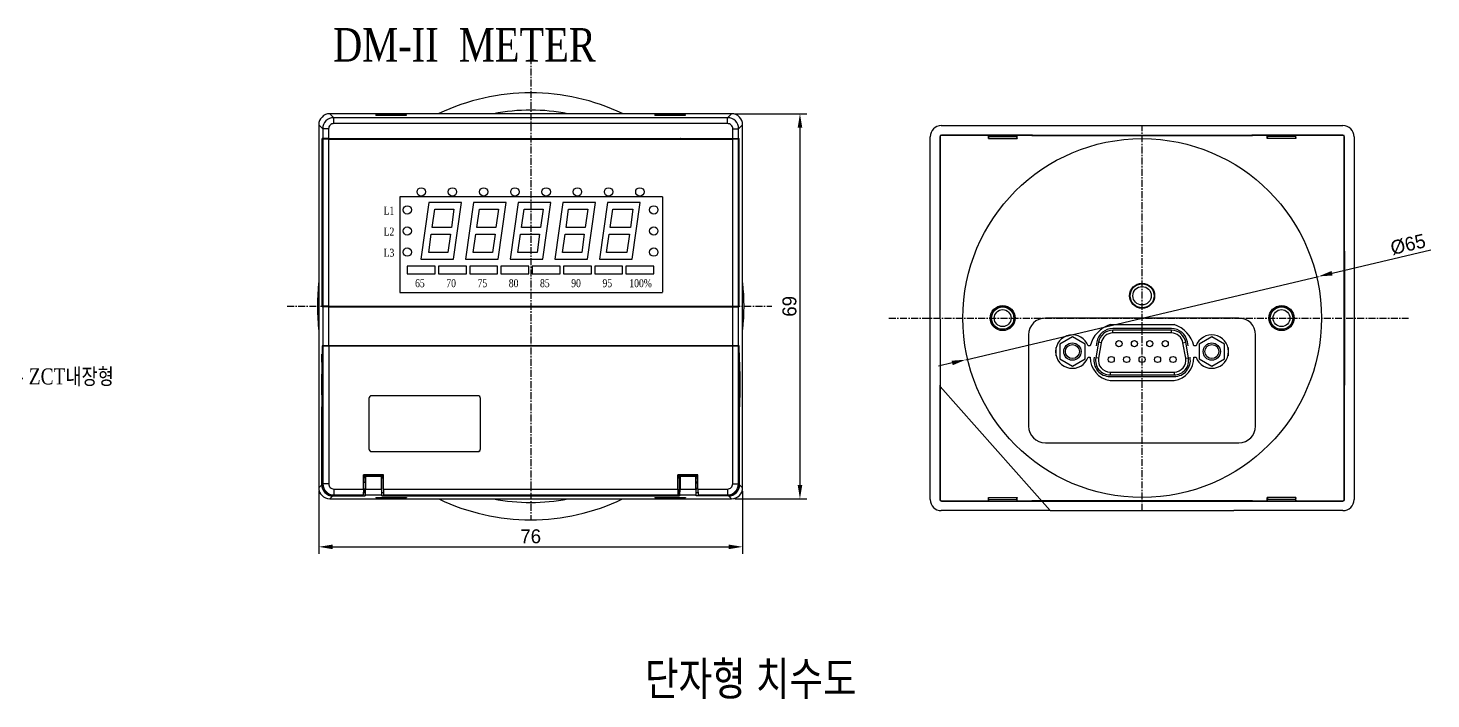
# Model space of a CAD drawing. Header units: millimetres. Extents: x 45 to 885, y 38 to 718.
# Drawn here: x 472.5 to 724.1, y 190.1 to 310.3 of the extents above; entities that cross this region are included whole.
import ezdxf
from ezdxf.enums import TextEntityAlignment as Align

# ---------------------------------------------------------------- set-up
doc = ezdxf.new("R2010")
doc.units = ezdxf.units.MM
doc.linetypes.add('CENTER', pattern=[2, 1.25, -0.25, 0.25, -0.25])
doc.layers.add('02___PRT_ALL_AXES', color=7, linetype='Continuous')
doc.layers.add('40', color=4, linetype='Continuous')
doc.styles.add('SS', font='batang.ttc', dxfattribs={"width": 0.8})
doc.styles.get("Standard").update_dxf_attribs({"font": 'BareunDotumPro1.ttf'})
doc.dimstyles.new('ISO-25', dxfattribs={"dimtxt": 2.5, "dimasz": 2.5, "dimexe": 1.25, "dimexo": 0.625, "dimtad": 1, "dimtxsty": 'Standard', "dimcen": 2.5, "dimadec": 0, "dimazin": 0, "dimtfac": 1, "dimtmove": 0, "dimatfit": 3, "dimfxl": 0, "dimarcsym": 0})

# ---------------------------------------------------------------- blocks, each defined once
blk = doc.blocks.new('*D5')
at = {"color": 0, "lineweight": -2}
for p, q in [((706.36, 266.35), (724.08, 270.53)), ((640.66, 250.84), (703.92, 265.77)), ((638.23, 250.26), (635.8, 249.69))]:
    blk.add_line(p, q, dxfattribs=at)
at = {"color": 0}
for points in [[(706.26, 266.75), (706.45, 265.94), (703.92, 265.77)], [(638.33, 249.86), (638.14, 250.67), (640.66, 250.84)]]:
    blk.add_solid(points, dxfattribs=at)
at = {"layer": 'Defpoints', "color": 0}
for p in [(703.92, 265.77), (640.66, 250.84)]:
    blk.add_point(p, dxfattribs=at)
at = {"color": 0, "insert": (719.98, 271.49), "char_height": 2.5, "attachment_point": 5, "rotation": 13.2846}
blk.add_mtext('%%c65', dxfattribs=at)
blk = doc.blocks.new('*D9')
at = {"color": 0, "lineweight": -2}
for p, q in [((524.66, 227.29), (524.66, 216.07)), ((600.66, 227.29), (600.66, 216.07)), ((527.16, 217.32), (598.16, 217.32))]:
    blk.add_line(p, q, dxfattribs=at)
at = {"color": 0}
for points in [[(527.16, 217.73), (527.16, 216.9), (524.66, 217.32)], [(598.16, 216.9), (598.16, 217.73), (600.66, 217.32)]]:
    blk.add_solid(points, dxfattribs=at)
at = {"layer": 'Defpoints', "color": 0}
for p in [(524.66, 227.91), (600.66, 227.91), (600.66, 217.32)]:
    blk.add_point(p, dxfattribs=at)
at = {"color": 0, "insert": (562.66, 219.19), "char_height": 2.5, "attachment_point": 5}
blk.add_mtext('76', dxfattribs=at)
blk = doc.blocks.new('*D10')
at = {"color": 0, "lineweight": -2}
for p, q in [((599.29, 294.91), (612.19, 294.91)), ((610.94, 292.41), (610.94, 228.41)), ((599.29, 225.91), (612.19, 225.91))]:
    blk.add_line(p, q, dxfattribs=at)
at = {"color": 0}
for points in [[(611.36, 292.41), (610.53, 292.41), (610.94, 294.91)], [(610.53, 228.41), (611.36, 228.41), (610.94, 225.91)]]:
    blk.add_solid(points, dxfattribs=at)
at = {"layer": 'Defpoints', "color": 0}
for p in [(598.66, 294.91), (598.66, 225.91), (610.94, 225.91)]:
    blk.add_point(p, dxfattribs=at)
at = {"color": 0, "insert": (609.07, 260.41), "char_height": 2.5, "attachment_point": 5, "rotation": 90}
blk.add_mtext('69', dxfattribs=at)

msp = doc.modelspace()

# ---------------------------------------------------------------- linework, layer by layer
at = {"color": 1, "linetype": 'CENTER'}
for p, q in [((562.66, 305.022), (562.66, 222.164)), ((672.294, 223.804), (672.294, 292.804)), ((518.974, 260.414), (605.871, 260.414)), ((626.884, 258.304), (720.083, 258.304))]:
    msp.add_line(p, q, dxfattribs=at)
at = {"color": 7, "linetype": 'Continuous'}
for p, q in [((527.364, 294.206), (526.657, 294.914)), ((598.662, 294.914), (526.657, 294.914)), ((534.91, 294.641), (534.91, 294.707)), ((534.91, 294.707), (540.41, 294.707)), ((534.91, 294.641), (540.41, 294.641)), ((540.41, 294.641), (540.41, 294.707)), ((584.91, 294.641), (584.91, 294.707)), ((584.91, 294.707), (590.41, 294.707)), ((584.91, 294.641), (590.41, 294.641)), ((590.41, 294.641), (590.41, 294.707)), ((597.955, 294.206), (598.662, 294.914)), ((524.66, 292.916), (524.66, 227.911)), ((525.367, 292.209), (524.66, 292.916)), ((525.367, 292.209), (525.367, 290.481)), ((526.419, 292.209), (525.367, 292.209)), ((526.419, 292.209), (526.419, 290.49)), ((527.364, 293.154), (527.364, 294.206)), ((597.955, 294.206), (527.364, 294.206)), ((597.955, 293.154), (527.364, 293.154)), ((597.955, 293.154), (597.955, 294.206)), ((598.9, 290.49), (598.9, 292.209)), ((598.9, 292.209), (599.952, 292.209)), ((599.952, 292.209), (600.66, 292.916)), ((599.952, 290.481), (599.952, 292.209)), ((600.66, 227.911), (600.66, 292.916)), ((636.291, 292.804), (655.829, 292.804)), ((688.759, 292.804), (708.297, 292.804)), ((525.367, 290.481), (525.262, 290.464)), ((525.262, 260.364), (525.262, 290.464)), ((525.262, 290.464), (535.82, 290.464)), ((525.262, 290.414), (525.367, 290.396)), ((525.262, 290.414), (535.91, 290.414)), ((526.419, 290.49), (525.367, 290.481)), ((525.367, 290.396), (525.367, 260.431)), ((526.419, 290.387), (525.367, 290.396)), ((526.419, 290.49), (598.9, 290.49)), ((526.419, 290.387), (526.419, 260.44)), ((526.419, 290.387), (598.9, 290.387)), ((535.82, 290.464), (535.835, 290.471)), ((535.82, 290.464), (535.82, 290.414)), ((535.835, 290.471), (539.485, 290.471)), ((535.91, 290.464), (535.91, 290.414)), ((535.924, 290.464), (535.924, 290.407)), ((535.924, 290.407), (539.396, 290.407)), ((539.396, 290.407), (539.396, 290.464)), ((539.41, 290.414), (539.41, 290.464)), ((539.41, 290.414), (560.91, 290.414)), ((539.499, 290.464), (539.485, 290.471)), ((539.499, 290.464), (539.499, 290.414)), ((539.499, 290.464), (560.82, 290.464)), ((560.82, 290.464), (560.835, 290.471)), ((560.82, 290.464), (560.82, 290.414)), ((560.835, 290.471), (564.485, 290.471)), ((560.91, 290.464), (560.91, 290.414)), ((560.924, 290.464), (560.924, 290.407)), ((560.924, 290.407), (564.396, 290.407)), ((564.396, 290.407), (564.396, 290.471)), ((564.41, 290.414), (564.41, 290.464)), ((564.41, 290.414), (585.91, 290.414)), ((564.499, 290.464), (564.485, 290.471)), ((564.499, 290.464), (564.499, 290.414)), ((564.499, 290.464), (585.82, 290.464)), ((585.82, 290.464), (585.835, 290.471)), ((585.82, 290.464), (585.82, 290.414)), ((585.835, 290.471), (589.485, 290.471)), ((585.91, 290.464), (585.91, 290.414)), ((585.924, 290.464), (585.924, 290.407)), ((585.924, 290.407), (589.396, 290.407)), ((589.396, 290.407), (589.396, 290.471)), ((589.41, 290.414), (589.41, 290.464)), ((589.41, 290.414), (600.057, 290.414)), ((589.499, 290.464), (589.485, 290.471)), ((589.499, 290.464), (589.499, 290.414)), ((589.499, 290.464), (600.057, 290.464)), ((598.9, 290.49), (599.952, 290.481)), ((598.9, 290.387), (599.952, 290.396)), ((598.9, 260.44), (598.9, 290.387)), ((599.952, 290.481), (600.057, 290.464)), ((600.057, 290.414), (599.952, 290.396)), ((599.952, 260.431), (599.952, 290.396)), ((600.057, 260.364), (600.057, 290.464)), ((634.294, 262.479), (634.294, 290.807)), ((635.997, 290.802), (635.997, 270.306)), ((636.072, 290.727), (635.997, 290.802)), ((636.072, 290.802), (636.072, 270.542)), ((636.371, 291.027), (636.296, 291.102)), ((652.627, 291.102), (636.296, 291.102)), ((644.724, 291.027), (636.296, 291.027)), ((644.724, 290.467), (644.724, 291.027)), ((644.759, 290.922), (644.724, 291.027)), ((644.759, 290.642), (644.724, 290.467)), ((644.724, 290.467), (649.864, 290.467)), ((644.759, 290.642), (644.759, 290.922)), ((649.829, 290.895), (644.759, 290.895)), ((644.777, 290.83), (644.759, 290.83)), ((644.759, 290.73), (644.777, 290.817)), ((644.777, 290.817), (644.777, 290.895)), ((644.777, 290.817), (649.812, 290.817)), ((649.812, 290.817), (649.812, 290.895)), ((649.829, 290.83), (649.812, 290.83)), ((649.829, 290.73), (649.812, 290.817)), ((649.829, 290.922), (649.864, 291.027)), ((649.829, 290.642), (649.829, 290.922)), ((649.829, 290.642), (649.864, 290.467)), ((649.864, 290.467), (649.864, 291.027)), ((652.494, 291.027), (649.864, 291.027)), ((708.292, 291.102), (691.961, 291.102)), ((694.724, 291.027), (692.095, 291.027)), ((694.724, 290.467), (694.724, 291.027)), ((694.759, 290.922), (694.724, 291.027)), ((694.759, 290.642), (694.724, 290.467)), ((699.864, 290.467), (694.724, 290.467)), ((694.759, 290.642), (694.759, 290.922)), ((699.829, 290.895), (694.759, 290.895)), ((694.777, 290.83), (694.759, 290.83)), ((694.759, 290.73), (694.777, 290.817)), ((694.777, 290.817), (694.777, 290.895)), ((699.812, 290.817), (694.777, 290.817)), ((699.812, 290.817), (699.812, 290.895)), ((699.829, 290.83), (699.812, 290.83)), ((699.829, 290.73), (699.812, 290.817)), ((699.829, 290.922), (699.864, 291.027)), ((699.829, 290.642), (699.829, 290.922)), ((699.829, 290.642), (699.864, 290.467)), ((708.292, 291.027), (699.864, 291.027)), ((699.864, 290.467), (699.864, 291.027)), ((708.217, 291.027), (708.292, 291.102)), ((708.517, 290.727), (708.592, 290.802)), ((708.517, 270.542), (708.517, 290.802)), ((708.592, 270.306), (708.592, 290.802)), ((710.294, 290.807), (710.294, 262.479)), ((539.206, 280.01), (539.206, 263.164)), ((586.312, 280.01), (539.206, 280.01)), ((586.312, 280.01), (586.312, 262.924)), ((539.206, 262.864), (586.312, 262.864)), ((525.262, 260.414), (525.367, 260.431)), ((525.262, 260.414), (531.16, 260.414)), ((525.367, 260.346), (525.262, 260.364)), ((525.262, 260.364), (531.084, 260.364)), ((526.419, 260.44), (525.367, 260.431)), ((525.367, 260.346), (525.367, 253.414)), ((526.419, 260.337), (525.367, 260.346)), ((526.419, 260.44), (598.9, 260.44)), ((526.419, 260.337), (526.419, 253.414)), ((526.419, 260.337), (598.9, 260.337)), ((531.084, 260.364), (531.084, 260.414)), ((531.084, 260.364), (531.099, 260.356)), ((531.099, 260.356), (534.221, 260.356)), ((531.16, 260.414), (531.161, 260.357)), ((531.174, 260.42), (531.174, 260.364)), ((531.174, 260.42), (534.146, 260.42)), ((534.146, 260.364), (534.146, 260.42)), ((534.16, 260.414), (534.159, 260.357)), ((534.16, 260.414), (561.16, 260.414)), ((534.235, 260.364), (534.221, 260.356)), ((534.235, 260.364), (534.235, 260.414)), ((534.235, 260.364), (561.084, 260.364)), ((561.084, 260.364), (561.084, 260.414)), ((561.084, 260.364), (561.099, 260.356)), ((561.099, 260.356), (564.221, 260.356)), ((561.161, 260.357), (561.16, 260.414)), ((561.174, 260.42), (561.174, 260.356)), ((561.174, 260.42), (564.146, 260.42)), ((564.146, 260.364), (564.146, 260.42)), ((564.16, 260.414), (564.159, 260.357)), ((564.16, 260.414), (591.16, 260.414)), ((564.235, 260.364), (564.221, 260.356)), ((564.235, 260.364), (564.235, 260.414)), ((564.235, 260.364), (591.084, 260.364)), ((591.084, 260.364), (591.084, 260.414)), ((591.084, 260.364), (591.099, 260.356)), ((591.099, 260.356), (594.221, 260.356)), ((591.161, 260.357), (591.16, 260.414)), ((591.174, 260.42), (594.146, 260.42)), ((591.174, 260.42), (591.174, 260.356)), ((594.146, 260.364), (594.146, 260.42)), ((594.159, 260.357), (594.16, 260.414)), ((594.16, 260.414), (600.057, 260.414)), ((594.235, 260.364), (594.221, 260.356)), ((594.235, 260.364), (594.235, 260.414)), ((594.235, 260.364), (600.057, 260.364)), ((598.9, 260.44), (599.952, 260.431)), ((598.9, 260.337), (599.952, 260.346)), ((598.9, 253.414), (598.9, 260.337)), ((600.057, 260.414), (599.952, 260.431)), ((599.952, 260.346), (600.057, 260.364)), ((599.952, 253.414), (599.952, 260.346)), ((689.644, 258.304), (654.944, 258.304)), ((634.294, 225.802), (634.294, 254.13)), ((651.944, 255.304), (651.944, 238.954)), ((659.794, 254.929), (657.521, 253.617)), ((662.067, 253.617), (659.794, 254.929)), ((677.55, 256.434), (667.038, 256.434)), ((677.55, 256.134), (667.038, 256.134)), ((667.038, 255.634), (667.038, 256.134)), ((677.55, 255.634), (667.038, 255.634)), ((677.55, 255.634), (677.55, 256.134)), ((684.794, 254.929), (682.521, 253.617)), ((687.067, 253.617), (684.794, 254.929)), ((692.644, 238.954), (692.644, 255.304)), ((710.294, 254.13), (710.294, 225.802)), ((525.241, 250.414), (525.241, 251.814)), ((525.241, 251.814), (525.265, 251.814)), ((525.265, 251.781), (525.265, 228.495)), ((525.325, 253.414), (599.994, 253.414)), ((525.342, 253.281), (525.388, 253.296)), ((525.388, 253.296), (526.44, 253.314)), ((525.388, 253.296), (525.388, 228.618)), ((526.44, 253.314), (526.44, 228.618)), ((526.44, 253.314), (598.879, 253.314)), ((527.013, 253.387), (527.013, 253.314)), ((527.313, 253.414), (527.313, 253.314)), ((598.006, 253.314), (598.006, 253.414)), ((598.306, 253.314), (598.306, 253.387)), ((598.879, 253.314), (599.931, 253.296)), ((598.879, 228.618), (598.879, 253.314)), ((599.977, 253.281), (599.931, 253.296)), ((599.931, 228.618), (599.931, 253.296)), ((600.054, 251.814), (600.078, 251.814)), ((600.054, 228.495), (600.054, 251.781)), ((600.078, 250.414), (600.078, 251.814)), ((657.521, 253.617), (657.521, 250.992)), ((662.067, 250.992), (662.067, 253.617)), ((664.477, 253.986), (663.984, 251.186)), ((664.182, 254.038), (664.053, 253.304)), ((664.97, 253.899), (664.476, 251.099)), ((664.97, 253.899), (664.477, 253.986)), ((679.619, 253.899), (680.111, 253.986)), ((680.112, 251.099), (679.619, 253.899)), ((680.605, 251.186), (680.111, 253.986)), ((680.536, 253.304), (680.406, 254.038)), ((682.521, 253.617), (682.521, 250.992)), ((687.067, 250.992), (687.067, 253.617)), ((657.521, 250.992), (659.794, 249.679)), ((659.794, 249.679), (662.067, 250.992)), ((663.7, 251.304), (663.688, 251.238)), ((664.476, 251.099), (663.984, 251.186)), ((680.112, 251.099), (680.605, 251.186)), ((682.521, 250.992), (684.794, 249.679)), ((684.794, 249.679), (687.067, 250.992)), ((666.544, 248.634), (678.044, 248.634)), ((666.544, 248.634), (666.544, 248.134)), ((666.544, 248.134), (678.044, 248.134)), ((666.544, 247.834), (678.044, 247.834)), ((678.044, 248.634), (678.044, 248.134)), ((534.154, 244.398), (534.159, 244.393)), ((553.165, 244.398), (534.154, 244.398)), ((553.16, 244.393), (534.159, 244.393)), ((553.165, 244.398), (553.16, 244.393)), ((635.997, 246.303), (635.997, 225.806)), ((636.072, 246.067), (636.072, 225.806)), ((708.517, 225.806), (708.517, 246.067)), ((708.592, 225.806), (708.592, 246.303)), ((525.241, 229.906), (525.241, 242.414)), ((533.654, 243.898), (533.66, 243.893)), ((533.654, 243.898), (533.654, 234.887)), ((533.66, 243.893), (533.66, 234.892)), ((553.665, 243.898), (553.66, 243.893)), ((553.66, 234.892), (553.66, 243.893)), ((553.665, 234.887), (553.665, 243.898)), ((600.078, 229.906), (600.078, 242.414)), ((533.654, 234.887), (533.66, 234.892)), ((534.154, 234.387), (534.159, 234.393)), ((534.154, 234.387), (553.165, 234.387)), ((534.159, 234.393), (553.16, 234.393)), ((553.165, 234.387), (553.16, 234.393)), ((553.665, 234.887), (553.66, 234.892)), ((654.944, 235.954), (689.644, 235.954)), ((525.207, 228.458), (525.222, 229.664)), ((525.222, 229.664), (525.241, 229.906)), ((525.265, 229.664), (525.222, 229.664)), ((525.241, 229.906), (525.265, 229.906)), ((532.66, 227.673), (532.66, 230.2)), ((536.26, 230.2), (532.66, 230.2)), ((532.66, 230.046), (533, 230.046)), ((532.977, 230), (532.66, 230)), ((532.66, 229.906), (532.977, 229.906)), ((532.97, 229.664), (532.66, 229.664)), ((532.967, 228.9), (532.97, 229.664)), ((532.97, 229.664), (532.977, 229.906)), ((532.977, 230), (533, 230.046)), ((532.977, 229.906), (532.977, 230)), ((533.005, 230.2), (533.005, 229.955)), ((533.005, 229.955), (533.036, 229.923)), ((535.914, 229.955), (533.005, 229.955)), ((533.036, 229.923), (533.036, 227.673)), ((535.883, 229.923), (533.036, 229.923)), ((535.914, 229.955), (535.883, 229.923)), ((535.883, 227.673), (535.883, 229.923)), ((535.914, 229.955), (535.914, 230.2)), ((535.942, 230), (535.919, 230.046)), ((535.919, 230.046), (536.26, 230.046)), ((535.942, 230), (535.942, 229.906)), ((536.26, 230), (535.942, 230)), ((535.949, 229.664), (535.942, 229.906)), ((535.942, 229.906), (536.26, 229.906)), ((535.96, 227.053), (535.949, 229.664)), ((535.949, 229.664), (536.26, 229.664)), ((536.26, 227.673), (536.26, 230.2)), ((592.66, 230.2), (589.06, 230.2)), ((589.06, 227.673), (589.06, 230.2)), ((589.06, 230.046), (589.4, 230.046)), ((589.377, 230), (589.06, 230)), ((589.06, 229.906), (589.377, 229.906)), ((589.06, 229.664), (589.37, 229.664)), ((589.36, 227.053), (589.37, 229.664)), ((589.37, 229.664), (589.377, 229.906)), ((589.377, 230), (589.4, 230.046)), ((589.377, 229.906), (589.377, 230)), ((589.405, 230.2), (589.405, 229.955)), ((592.314, 229.955), (589.405, 229.955)), ((589.405, 229.955), (589.436, 229.923)), ((592.283, 229.923), (589.436, 229.923)), ((589.436, 229.923), (589.436, 227.673)), ((592.314, 229.955), (592.283, 229.923)), ((592.283, 227.673), (592.283, 229.923)), ((592.314, 229.955), (592.314, 230.2)), ((592.319, 230.046), (592.66, 230.046)), ((592.342, 230), (592.319, 230.046)), ((592.66, 230), (592.342, 230)), ((592.342, 230), (592.342, 229.906)), ((592.66, 229.906), (592.342, 229.906)), ((592.349, 229.664), (592.342, 229.906)), ((592.349, 229.664), (592.66, 229.664)), ((592.352, 228.9), (592.349, 229.664)), ((592.66, 227.673), (592.66, 230.2)), ((600.078, 229.906), (600.054, 229.906)), ((600.054, 229.664), (600.097, 229.664)), ((600.097, 229.664), (600.078, 229.906)), ((600.113, 228.458), (600.097, 229.664)), ((525.207, 228.458), (524.66, 227.911)), ((525.388, 228.618), (525.265, 228.495)), ((526.44, 228.618), (525.388, 228.618)), ((525.925, 227.053), (525.749, 227.053)), ((527.186, 226.443), (526.657, 225.914)), ((527.186, 226.443), (532.96, 226.443)), ((527.25, 226.578), (527.345, 226.581)), ((527.385, 226.621), (527.345, 226.581)), ((527.345, 226.581), (532.629, 226.581)), ((527.345, 226.579), (532.627, 226.579)), ((527.385, 227.673), (527.385, 226.621)), ((527.385, 227.673), (532.66, 227.673)), ((527.385, 226.621), (532.642, 226.621)), ((532.629, 226.581), (532.627, 226.579)), ((532.629, 226.581), (532.642, 226.621)), ((532.66, 227.673), (532.642, 226.621)), ((532.96, 227.053), (532.649, 227.053)), ((532.66, 228.9), (533.005, 228.9)), ((532.66, 227.7), (533.005, 227.7)), ((532.96, 227.053), (532.962, 227.7)), ((532.96, 226.443), (532.96, 227.053)), ((533.019, 226.621), (532.96, 226.443)), ((533.019, 226.621), (533.036, 227.673)), ((533.019, 226.621), (535.9, 226.621)), ((533.036, 227.673), (535.883, 227.673)), ((535.883, 227.673), (535.9, 226.621)), ((535.96, 226.443), (535.9, 226.621)), ((535.96, 227.053), (536.27, 227.053)), ((535.96, 226.443), (535.96, 227.053)), ((535.96, 226.443), (589.36, 226.443)), ((536.26, 227.673), (589.06, 227.673)), ((536.26, 227.673), (536.277, 226.621)), ((536.29, 226.581), (536.277, 226.621)), ((536.277, 226.621), (589.042, 226.621)), ((536.29, 226.581), (536.292, 226.579)), ((536.29, 226.581), (589.029, 226.581)), ((536.292, 226.579), (589.027, 226.579)), ((589.029, 226.581), (589.027, 226.579)), ((589.042, 226.621), (589.029, 226.581)), ((589.06, 227.673), (589.042, 226.621)), ((589.049, 227.053), (589.36, 227.053)), ((589.36, 226.443), (589.36, 227.053)), ((589.419, 226.621), (589.36, 226.443)), ((589.419, 226.621), (589.436, 227.673)), ((589.419, 226.621), (592.3, 226.621)), ((589.436, 227.673), (592.283, 227.673)), ((592.283, 227.673), (592.3, 226.621)), ((592.36, 226.443), (592.3, 226.621)), ((592.66, 228.9), (592.314, 228.9)), ((592.66, 227.7), (592.314, 227.7)), ((592.36, 227.053), (592.357, 227.7)), ((592.36, 227.053), (592.67, 227.053)), ((592.36, 226.443), (592.36, 227.053)), ((598.133, 226.443), (592.36, 226.443)), ((592.66, 227.673), (597.934, 227.673)), ((592.66, 227.673), (592.677, 226.621)), ((592.677, 226.621), (597.934, 226.621)), ((592.677, 226.621), (592.69, 226.581)), ((592.69, 226.581), (597.974, 226.581)), ((592.69, 226.581), (592.692, 226.579)), ((592.692, 226.579), (597.974, 226.579)), ((597.934, 227.673), (597.934, 226.621)), ((597.934, 226.621), (597.974, 226.581)), ((597.974, 226.581), (598.069, 226.578)), ((598.133, 226.443), (598.662, 225.914)), ((598.879, 228.618), (599.931, 228.618)), ((599.395, 227.053), (599.571, 227.053)), ((599.931, 228.618), (600.054, 228.495)), ((600.113, 228.458), (600.66, 227.911)), ((526.657, 225.914), (598.662, 225.914)), ((534.91, 226.186), (540.41, 226.186)), ((534.91, 226.186), (534.91, 226.121)), ((534.91, 226.121), (540.41, 226.121)), ((540.41, 226.186), (540.41, 226.121)), ((584.91, 226.186), (590.41, 226.186)), ((584.91, 226.186), (584.91, 226.121)), ((584.91, 226.121), (590.41, 226.121)), ((590.41, 226.186), (590.41, 226.121)), ((636.072, 225.881), (635.997, 225.806)), ((636.296, 225.582), (644.724, 225.582)), ((636.371, 225.582), (636.296, 225.507)), ((636.296, 225.507), (652.627, 225.507)), ((644.724, 226.141), (649.864, 226.141)), ((644.724, 226.141), (644.759, 225.966)), ((644.724, 225.582), (644.724, 226.141)), ((644.759, 225.687), (644.724, 225.582)), ((644.759, 225.687), (644.759, 225.966)), ((644.759, 225.879), (644.777, 225.791)), ((644.777, 225.779), (644.759, 225.779)), ((649.829, 225.714), (644.759, 225.714)), ((644.777, 225.791), (649.812, 225.791)), ((644.777, 225.714), (644.777, 225.791)), ((649.829, 225.879), (649.812, 225.791)), ((649.812, 225.714), (649.812, 225.791)), ((649.829, 225.779), (649.812, 225.779)), ((649.864, 226.141), (649.829, 225.966)), ((649.829, 225.687), (649.829, 225.966)), ((649.829, 225.687), (649.864, 225.582)), ((649.864, 225.582), (649.864, 226.141)), ((649.864, 225.582), (652.494, 225.582)), ((691.961, 225.507), (708.292, 225.507)), ((692.095, 225.582), (694.724, 225.582)), ((699.864, 226.141), (694.724, 226.141)), ((694.724, 226.141), (694.759, 225.966)), ((694.724, 225.582), (694.724, 226.141)), ((694.759, 225.687), (694.724, 225.582)), ((694.759, 225.687), (694.759, 225.966)), ((694.759, 225.879), (694.777, 225.791)), ((694.777, 225.779), (694.759, 225.779)), ((699.829, 225.714), (694.759, 225.714)), ((699.812, 225.791), (694.777, 225.791)), ((694.777, 225.714), (694.777, 225.791)), ((699.829, 225.879), (699.812, 225.791)), ((699.812, 225.714), (699.812, 225.791)), ((699.829, 225.779), (699.812, 225.779)), ((699.864, 226.141), (699.829, 225.966)), ((699.829, 225.687), (699.829, 225.966)), ((699.829, 225.687), (699.864, 225.582)), ((699.864, 225.582), (699.864, 226.141)), ((699.864, 225.582), (708.292, 225.582)), ((708.217, 225.582), (708.292, 225.507)), ((708.517, 225.881), (708.592, 225.806)), ((655.829, 223.804), (636.291, 223.804)), ((708.297, 223.804), (688.759, 223.804))]:
    msp.add_line(p, q, dxfattribs=at)
for p, q in [((655.829, 292.804), (688.759, 292.804)), ((652.494, 291.027), (692.095, 291.027)), ((652.627, 291.102), (691.961, 291.102)), ((635.997, 270.306), (636.072, 246.067)), ((708.517, 246.067), (708.517, 270.542)), ((708.592, 270.306), (708.592, 246.303)), ((539.206, 263.164), (539.206, 262.864)), ((634.294, 254.13), (634.294, 262.479)), ((710.294, 262.479), (710.294, 254.13)), ((636.072, 246.067), (655.829, 223.804)), ((692.095, 225.582), (652.494, 225.582)), ((652.627, 225.507), (691.961, 225.507)), ((655.829, 223.804), (688.759, 223.804))]:
    msp.add_line(p, q)
at = {"color": 1, "linetype": 'Continuous'}
for p, q in [((666.544, 257.134), (678.044, 257.134)), ((662.994, 253.304), (662.623, 253.304)), ((681.966, 253.304), (681.594, 253.304)), ((662.623, 251.304), (662.994, 251.304)), ((680.9, 251.238), (680.888, 251.304)), ((681.594, 251.304), (681.966, 251.304)), ((666.544, 247.134), (678.044, 247.134))]:
    msp.add_line(p, q, dxfattribs=at)
at = {"color": 7, "linetype": 'Continuous'}
for centre, radius in [((672.294, 258.304), 32.15), ((672.294, 262.304), 2.15), ((672.294, 262.304), 1.65), ((647.294, 258.304), 2.052), ((647.294, 258.304), 2.009), ((647.294, 258.304), 1.509), ((697.294, 258.304), 2.052), ((697.294, 258.304), 2.009), ((697.294, 258.304), 1.509), ((668.144, 253.724), 0.55), ((670.914, 253.724), 0.55), ((673.674, 253.724), 0.55), ((676.444, 253.724), 0.55), ((659.794, 252.304), 1.55), ((659.794, 252.304), 1.25), ((684.794, 252.304), 1.55), ((684.794, 252.304), 1.25), ((666.754, 250.884), 0.55), ((669.524, 250.884), 0.55), ((672.294, 250.884), 0.55), ((675.064, 250.884), 0.55), ((677.834, 250.884), 0.55)]:
    msp.add_circle(centre, radius, dxfattribs=at)
for centre, radius, start, end in [((562.66, 260.414), 35.15, 79.07725, 100.92275), ((527.367, 292.206), 2, 90.08421, 179.91579), ((597.952, 292.206), 2, 0.08421, 89.91579), ((636.296, 290.802), 0.225, 89.98645, 180.01355), ((708.292, 290.802), 0.225, 359.98645, 90.01355), ((654.944, 255.304), 3, 90, 180), ((689.644, 255.304), 3, 0, 90), ((667.038, 253.534), 2.9, 90, 170), ((667.038, 253.534), 2.6, 90, 170), ((667.038, 253.534), 2.1, 90, 170), ((677.55, 253.534), 2.9, 10, 90), ((677.55, 253.534), 2.6, 10, 90), ((677.55, 253.534), 2.1, 10, 90), ((514.277, 246.455), 11.657, 19.4695, 19.85245), ((611.042, 246.455), 11.657, 160.14755, 160.5305), ((666.544, 250.734), 2.9, 170, 270), ((666.544, 250.734), 2.6, 170, 270), ((666.544, 250.734), 2.1, 170, 270), ((678.044, 250.734), 2.6, 270, 10), ((678.044, 250.734), 2.1, 270, 10), ((514.284, 246.37), 11.65, 340.14755, 340.53109), ((611.035, 246.37), 11.65, 199.46891, 199.85245), ((654.944, 238.954), 3, 180, 270), ((689.644, 238.954), 3, 270, 0), ((527.388, 228.621), 2, 180.08421, 269.91579), ((597.931, 228.621), 2, 270.08421, 359.91579), ((562.66, 260.414), 35.15, 259.07725, 280.92275), ((636.296, 225.806), 0.225, 179.98645, 270.01355), ((708.292, 225.806), 0.225, 269.98645, 0.01355)]:
    msp.add_arc(centre, radius, start, end, dxfattribs=at)
at = {"color": 1, "linetype": 'Continuous'}
for centre, radius, start, end in [((668.205, 252.034), 5.364, 108.04142, 166.30414), ((676.383, 252.034), 5.364, 13.69586, 71.95858), ((659.794, 252.304), 3, 19.47122, 340.52878), ((684.794, 252.304), 3, 199.47122, 160.52878), ((667.13, 251.23), 4.137, 178.96339, 261.85337), ((677.458, 251.23), 4.137, 278.14663, 1.03661)]:
    msp.add_arc(centre, radius, start, end, dxfattribs=at)
at = {"color": 0, "linetype": 'Continuous'}
msp.add_arc((678.044, 250.734), 2.9, 270, 10, dxfattribs=at)
at = {"color": 7, "linetype": 'Continuous'}
for centre, major_axis, ratio, start_param, end_param in [((526.662, 292.911), (1.418, -1.418), 0.9972647, 2.357564, 3.9256213), ((598.657, 292.911), (1.418, 1.418), 0.9972647, -0.7840286, 0.7840286), ((636.297, 290.802), (1.418, -1.418), 0.9972647, 2.357564, 3.9256213), ((708.291, 290.802), (-1.418, -1.418), 0.9972647, 2.357564, 3.9256213), ((636.297, 290.802), (0.213, -0.213), 0.9972647, 8.6407493, 10.2088066), ((708.291, 290.802), (-0.213, -0.213), 0.9972647, 8.6407493, 10.2088066), ((525.325, 251.814), (0, 1.6), 0.0524078, 0, 1.5707963), ((525.343, 251.781), (0, 1.5), 0.0524078, 6.3006386, 7.8539816), ((527.023, 251.814), (0, 1.6), 0.0349208, 0.1819588, 0.3537786), ((598.296, 251.814), (0, 1.6), 0.0349208, -0.3537841, -0.1819588), ((599.976, 251.781), (0, 1.5), 0.0524078, -1.5707963, -0.0174533), ((599.994, 251.814), (0, 1.6), 0.0524078, -1.5707963, 0), ((534.154, 243.898), (0.354, -0.354), 0.9996955, 2.3563468, 3.9268385), ((534.16, 243.892), (0.354, -0.354), 0.9996955, 2.3563468, 3.9268385), ((553.159, 243.892), (-0.354, -0.354), 0.9996955, 2.3563468, 3.9268385), ((553.165, 243.898), (0.354, 0.354), 0.9996955, -0.7852459, 0.7852459), ((534.154, 234.887), (0.354, 0.354), 0.9996955, 2.3563468, 3.9268385), ((534.16, 234.893), (0.354, 0.354), 0.9996955, 2.3563468, 3.9268385), ((553.159, 234.893), (-0.354, 0.354), 0.9996955, 2.3563468, 3.9268385), ((553.165, 234.887), (-0.354, 0.354), 0.9996955, -3.9268385, -2.3563468), ((533.005, 228.3), (0, 0.7), 0.0174551, -3.6798354, 0.5382428), ((533, 230.346), (0, 0.3), 0.0174551, -3.1066861, -2.0799773), ((535.919, 230.346), (0, 0.3), 0.0174551, -4.203208, -3.1764992), ((589.4, 230.346), (0, 0.3), 0.0174551, -3.1066861, -2.0799773), ((592.314, 228.3), (0, 0.7), 0.0174551, -0.5382428, 3.6798354), ((592.319, 230.346), (0, 0.3), 0.0174551, -4.203208, -3.1764992), ((526.662, 227.916), (1.418, 1.418), 0.9972647, -3.9256213, -2.357564), ((527.209, 228.463), (0.876, 1.838), 0.9802708, -4.2724963, -3.506276), ((527.268, 228.501), (1.418, 1.418), 0.9972647, 2.357564, 2.5671651), ((527.192, 228.446), (1.418, 1.418), 0.9972647, -3.159401, -2.357564), ((598.127, 228.446), (1.418, -1.418), 0.9972647, -0.7840286, 0.0178083), ((598.657, 227.916), (1.418, -1.418), 0.9972647, -0.7840286, 0.7840286), ((598.11, 228.463), (-0.876, 1.838), 0.9802708, -2.7769093, -2.010689), ((598.051, 228.501), (-1.418, 1.418), 0.9972647, -2.5671651, -2.357564), ((636.297, 225.807), (1.418, 1.418), 0.9972647, 2.357564, 3.9256213), ((636.297, 225.807), (0.213, 0.213), 0.9972647, 8.6407493, 10.2088066), ((708.291, 225.807), (-0.213, 0.213), 0.9972647, 8.6407493, 10.2088066), ((708.291, 225.807), (-1.418, 1.418), 0.9972647, 2.357564, 3.9256213)]:
    msp.add_ellipse(centre, major_axis=major_axis, ratio=ratio, start_param=start_param, end_param=end_param, dxfattribs=at)
for points, knots in [([(527.364, 293.154), (527.241, 293.154), (526.993, 293.104), (526.679, 292.894), (526.469, 292.58), (526.419, 292.332), (526.419, 292.209)], [0, 0, 0, 0, 0.2502191, 0.500153, 0.7500302, 1, 1, 1, 1]), ([(598.9, 292.209), (598.9, 292.332), (598.85, 292.58), (598.64, 292.895), (598.326, 293.104), (598.078, 293.154), (597.955, 293.154)], [0, 0, 0, 0, 0.2502191, 0.500153, 0.7500302, 1, 1, 1, 1]), ([(525.241, 250.414), (525.213, 249.793), (525.175, 248.459), (525.156, 246.414), (525.175, 244.368), (525.213, 243.034), (525.241, 242.414)], [0, 0, 0, 0, 0.2329971, 0.500001, 0.7670065, 1, 1, 1, 1]), ([(600.078, 250.414), (600.106, 249.793), (600.145, 248.459), (600.163, 246.414), (600.145, 244.368), (600.106, 243.034), (600.078, 242.414)], [0, 0, 0, 0, 0.2329971, 0.500001, 0.7670065, 1, 1, 1, 1]), ([(525.309, 228.079), (525.335, 227.953), (525.414, 227.712), (525.597, 227.391), (525.827, 227.126), (526.166, 226.854), (526.642, 226.635), (527.051, 226.579), (527.25, 226.579)], [0, 0, 0, 0, 0.1453169, 0.2844545, 0.4157128, 0.5400544, 0.7741645, 1, 1, 1, 1]), ([(526.44, 228.618), (526.44, 228.495), (526.49, 228.247), (526.7, 227.932), (527.014, 227.723), (527.262, 227.673), (527.385, 227.673)], [0, 0, 0, 0, 0.2502193, 0.5001512, 0.7500273, 1, 1, 1, 1]), ([(597.934, 227.673), (598.057, 227.673), (598.305, 227.723), (598.62, 227.933), (598.829, 228.247), (598.879, 228.495), (598.879, 228.618)], [0, 0, 0, 0, 0.2502193, 0.5001512, 0.7500273, 1, 1, 1, 1]), ([(598.069, 226.579), (598.269, 226.579), (598.677, 226.635), (599.153, 226.854), (599.492, 227.126), (599.722, 227.391), (599.905, 227.712), (599.984, 227.953), (600.01, 228.079)], [0, 0, 0, 0, 0.2258312, 0.4599354, 0.5842729, 0.7155252, 0.8546651, 1, 1, 1, 1])]:
    msp.add_open_spline(points, degree=3, knots=knots, dxfattribs=at)
at = {"layer": '02___PRT_ALL_AXES', "color": 7, "linetype": 'Continuous'}
for p, q in [((544.42, 278.994), (542.992, 268.834)), ((550.277, 278.994), (544.42, 278.994)), ((545.002, 274.514), (545.463, 277.794)), ((545.463, 277.794), (548.897, 277.794)), ((548.897, 277.794), (548.436, 274.514)), ((548.849, 268.834), (550.277, 278.994)), ((552.42, 278.994), (550.992, 268.834)), ((558.277, 278.994), (552.42, 278.994)), ((553.002, 274.514), (553.463, 277.794)), ((553.463, 277.794), (556.897, 277.794)), ((556.897, 277.794), (556.436, 274.514)), ((556.849, 268.834), (558.277, 278.994)), ((560.42, 278.994), (558.992, 268.834)), ((566.277, 278.994), (560.42, 278.994)), ((561.002, 274.514), (561.463, 277.794)), ((561.463, 277.794), (564.897, 277.794)), ((564.897, 277.794), (564.436, 274.514)), ((564.849, 268.834), (566.277, 278.994)), ((568.42, 278.994), (566.992, 268.834)), ((574.277, 278.994), (568.42, 278.994)), ((569.002, 274.514), (569.463, 277.794)), ((569.463, 277.794), (572.897, 277.794)), ((572.897, 277.794), (572.436, 274.514)), ((572.849, 268.834), (574.277, 278.994)), ((576.42, 278.994), (574.992, 268.834)), ((582.277, 278.994), (576.42, 278.994)), ((576.901, 274.514), (577.362, 277.794)), ((577.362, 277.794), (580.998, 277.794)), ((580.998, 277.794), (580.537, 274.514)), ((580.849, 268.834), (582.277, 278.994)), ((548.436, 274.514), (545.002, 274.514)), ((556.436, 274.514), (553.002, 274.514)), ((564.436, 274.514), (561.002, 274.514)), ((572.436, 274.514), (569.002, 274.514)), ((580.537, 274.514), (576.901, 274.514)), ((544.373, 270.034), (544.834, 273.314)), ((544.834, 273.314), (548.267, 273.314)), ((548.267, 273.314), (547.806, 270.034)), ((552.373, 270.034), (552.834, 273.314)), ((552.834, 273.314), (556.267, 273.314)), ((556.267, 273.314), (555.806, 270.034)), ((560.373, 270.034), (560.834, 273.314)), ((560.834, 273.314), (564.267, 273.314)), ((564.267, 273.314), (563.806, 270.034)), ((568.373, 270.034), (568.834, 273.314)), ((568.834, 273.314), (572.267, 273.314)), ((572.267, 273.314), (571.806, 270.034)), ((576.272, 270.034), (576.733, 273.314)), ((576.733, 273.314), (580.368, 273.314)), ((580.368, 273.314), (579.907, 270.034)), ((547.806, 270.034), (544.373, 270.034)), ((555.806, 270.034), (552.373, 270.034)), ((563.806, 270.034), (560.373, 270.034)), ((571.806, 270.034), (568.373, 270.034)), ((579.907, 270.034), (576.272, 270.034)), ((540.535, 267.614), (540.535, 266.214)), ((545.535, 267.614), (540.535, 267.614)), ((542.992, 268.834), (548.849, 268.834)), ((545.535, 266.214), (545.535, 267.614)), ((546.135, 267.614), (546.135, 266.214)), ((551.135, 267.614), (546.135, 267.614)), ((550.992, 268.834), (556.849, 268.834)), ((551.135, 266.214), (551.135, 267.614)), ((551.735, 267.614), (551.735, 266.214)), ((556.735, 267.614), (551.735, 267.614)), ((556.735, 266.214), (556.735, 267.614)), ((557.335, 267.614), (557.335, 266.214)), ((562.335, 267.614), (557.335, 267.614)), ((558.992, 268.834), (564.849, 268.834)), ((562.335, 266.214), (562.335, 267.614)), ((562.935, 267.614), (562.935, 266.214)), ((567.935, 267.614), (562.935, 267.614)), ((566.992, 268.834), (572.849, 268.834)), ((567.935, 266.214), (567.935, 267.614)), ((568.535, 267.614), (568.535, 266.214)), ((573.535, 267.614), (568.535, 267.614)), ((573.535, 266.214), (573.535, 267.614)), ((574.135, 267.614), (574.135, 266.214)), ((579.135, 267.614), (574.135, 267.614)), ((574.992, 268.834), (580.849, 268.834)), ((579.135, 266.214), (579.135, 267.614)), ((584.735, 267.614), (579.735, 267.614)), ((579.735, 267.614), (579.735, 266.214)), ((584.735, 266.214), (584.735, 267.614)), ((540.535, 266.214), (545.535, 266.214)), ((546.135, 266.214), (551.135, 266.214)), ((551.735, 266.214), (556.735, 266.214)), ((557.335, 266.214), (562.335, 266.214)), ((562.935, 266.214), (567.935, 266.214)), ((568.535, 266.214), (573.535, 266.214)), ((574.135, 266.214), (579.135, 266.214)), ((579.735, 266.214), (584.735, 266.214)), ((656.889, 251.558), (656.889, 253.051)), ((687.699, 253.051), (687.699, 251.558))]:
    msp.add_line(p, q, dxfattribs=at)
for centre, radius in [((543.035, 280.914), 0.75), ((548.635, 280.914), 0.75), ((554.235, 280.914), 0.75), ((559.835, 280.914), 0.75), ((565.435, 280.914), 0.75), ((571.035, 280.914), 0.75), ((576.635, 280.914), 0.75), ((582.235, 280.914), 0.75), ((540.535, 277.694), 0.75), ((584.735, 277.694), 0.75), ((540.535, 273.914), 0.75), ((584.735, 273.914), 0.75), ((540.535, 270.134), 0.75), ((584.735, 270.134), 0.75), ((672.294, 262.304), 2.25), ((647.294, 258.304), 2.25), ((697.294, 258.304), 2.25)]:
    msp.add_circle(centre, radius, dxfattribs=at)
for start, end in [(64.485, 115.515), (173.7303, 186.2697), (353.7303, 6.2697), (244.485, 295.515)]:
    msp.add_arc((562.66, 260.414), 38.25, start, end, dxfattribs=at)

# ---------------------------------------------------------------- texts
at = {"color": 0, "style": 'SS', "width": 0.8}
for s, p in [('DM-II  METER', (527.223, 304.264)), (' 단자형 치수도', (581.341, 190.709))]:
    msp.add_text(s, height=6, dxfattribs=at).set_placement(p)
at = {"lineweight": 18, "insert": (426.153, 249.292), "char_height": 2.88, "width": 69.37651, "attachment_point": 1, "style": 'SS'}
msp.add_mtext('ZCT 연결 : Z1,Z2표식이 없는경우 ZCT내장형', dxfattribs=at)
at = {"layer": '40', "color": 0, "style": 'SS', "width": 0.8}
for s, p in [('L1', (537.246, 276.851)), ('L2', (537.246, 273.071)), ('L3', (537.246, 269.291)), ('65', (542.797, 263.842)), ('70', (548.397, 263.842)), ('75', (553.997, 263.842)), ('80', (559.597, 263.842)), ('85', (565.197, 263.842)), ('90', (570.797, 263.842)), ('95', (576.397, 263.842)), ('100%%%', (582.365, 263.842))]:
    msp.add_text(s, height=1.4352, dxfattribs=at).set_placement(p, align=Align.CENTER)

# ---------------------------------------------------------------- dimensions: what is measured, and where the dimension line sits
dim = msp.add_linear_dim(base=(610.942, 225.914), p1=(598.662, 294.914), p2=(598.662, 225.914), angle=90, dimstyle='ISO-25')
dim.commit()
dim.dimension.update_dxf_attribs({"geometry": '*D10', "text_midpoint": (609.067, 260.414)})
dim = msp.add_diameter_dim_2p(p1=(640.664, 250.836), p2=(703.924, 265.772), dimstyle='ISO-25', override={"dimfxl": 3})
dim.commit()
dim.dimension.update_dxf_attribs({"geometry": '*D5', "text_midpoint": (720.406, 269.664), "dimtype": 163})
dim = msp.add_linear_dim(base=(600.66, 217.316), p1=(524.66, 227.911), p2=(600.66, 227.911), dimstyle='ISO-25')
dim.commit()
dim.dimension.update_dxf_attribs({"geometry": '*D9', "text_midpoint": (562.66, 219.191)})

doc.saveas('drawing.dxf')
